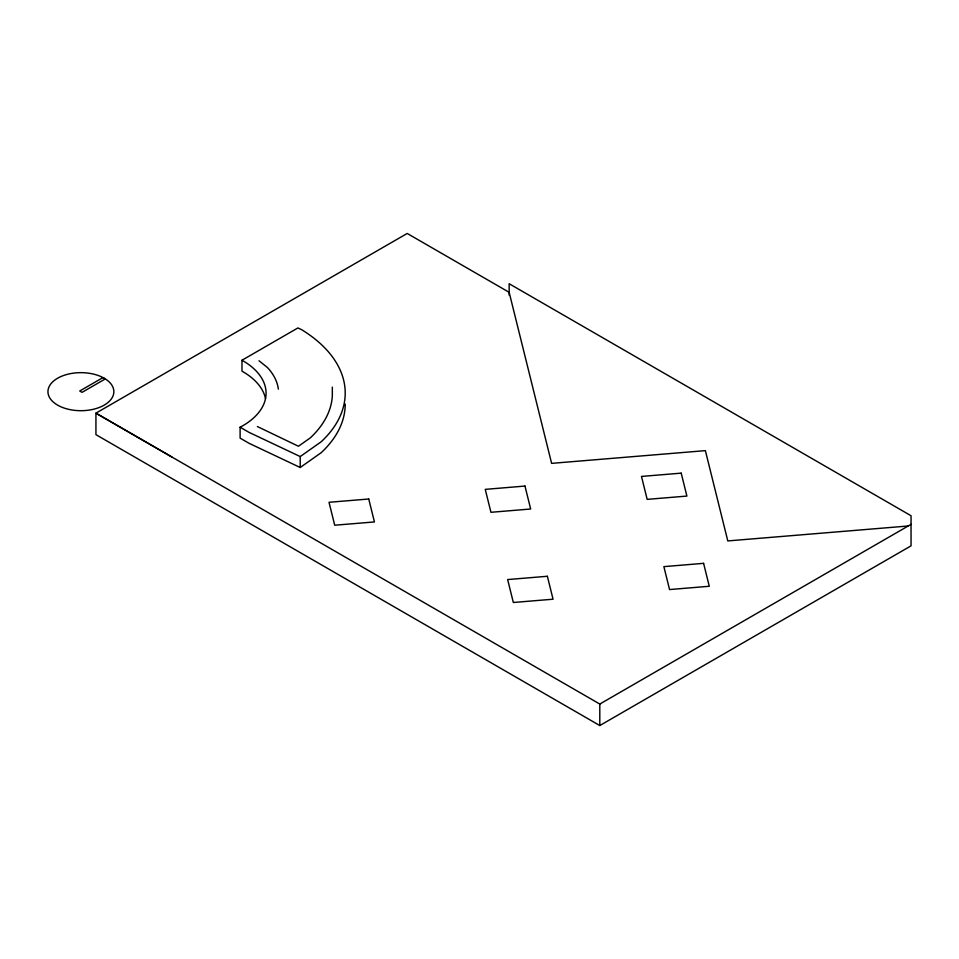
<?xml version="1.0" encoding="UTF-8"?>
<svg xmlns="http://www.w3.org/2000/svg" width="959" height="959" viewBox="0 0 959 959"><rect width="100%" height="100%" fill="white"/><g stroke="black" fill="none" stroke-linecap="round" stroke-linejoin="round"><path stroke-width="1.44" d="M257.396 426.551L298.441 446.247L310.296 437.879A147.29 85.039 0 0 0 332.329 395.743L332.329 387.148M300.215 467.489L300.215 456.568L321.181 441.775A160.105 92.436 0 0 0 301.833 329.8L297.913 327.942L241.98 360.236A79.789 46.068 0 0 1 240.11 427.223L240.11 438.143L249.1 443.322L300.215 467.489L321.181 452.696A160.105 92.436 0 0 0 345.228 404.075M102.961 377.594L79.741 391.008L82.066 392.351L105.286 378.937M509.157 295.18L509.157 283.72L911.05 515.75L911.05 545.839L599.795 725.543L95.936 434.655L95.936 413.161L599.795 704.05L911.05 524.345M908.197 526L727.797 540.924L705.38 450.634L551.617 463.365L509.157 292.315L407.203 233.457L95.936 413.161L171.781 456.94M300.215 456.568L249.1 432.401L240.11 427.223M259.026 360.764L267.489 367.573A93.467 53.968 0 0 1 278.338 389.126M599.795 704.05L599.795 725.543M241.98 360.236L241.98 371.157A79.789 46.068 0 0 1 265.499 398.644M368.747 499.004L329.021 502.288L334.715 525.22L374.43 521.936L368.747 499.004M524.969 486.069L485.254 489.366L490.948 512.298L530.663 509.001L524.969 486.069M681.202 473.147L641.475 476.431L647.169 499.363L686.896 496.079L681.202 473.147M547.361 576.275L507.647 579.56L513.329 602.492L553.055 599.207L547.361 576.275M703.594 563.341L663.868 566.637L669.562 589.557L709.276 586.273L703.594 563.341M104.207 378.23L100.959 376.587A32.954 19.024 0 0 0 48.729 387.556A32.954 19.024 0 0 0 88.036 410.248A32.954 19.024 0 0 0 107.048 380.1L104.207 378.23"/></g></svg>
